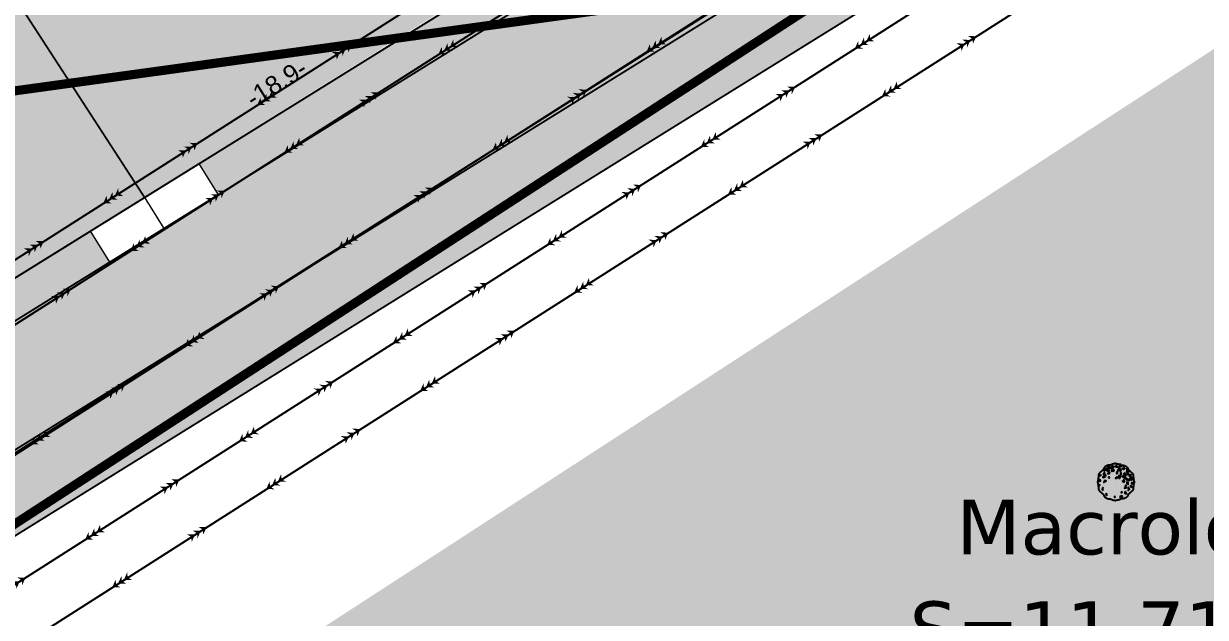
# Model space of a CAD drawing. Header units: metres. Extents: x 394605 to 1395358, y 4171135 to 6406139.
# Drawn here: x 1394157.5 to 1394222.2, y 4172464 to 4172496.5 of the extents above; entities that cross this region are included whole.
import ezdxf
from ezdxf.enums import TextEntityAlignment as Align

# ---------------------------------------------------------------- set-up
doc = ezdxf.new("R2010")
doc.units = ezdxf.units.M
doc.header["$LTSCALE"] = 2
doc.layers.add('C-Lot', color=7, linetype='Continuous', true_color=0xeaddbe, transparency=0.5)
for name, color, linetype in [('C-Veg', 72, 'Continuous'), ('C-Voie', 252, 'Continuous'), ('P-Cotation', 1, 'Continuous'), ('P-Lot', 250, 'Continuous'), ('P-surfaces', 19, 'Continuous'), ('T-EDF', 20, 'Continuous'), ('T-PLU', 5, 'Continuous'), ('T-SECTION AW', 2, 'Continuous'), ('T-VEGETATION', 108, 'Continuous')]:
    doc.layers.add(name, color=color, linetype=linetype)
doc.layers.add('P-Voie', color=250, linetype='Continuous', lineweight=9)
doc.styles.add('Arial 1.0', font='arial.ttf', dxfattribs={"width": 0.99, "height": 0.2})
doc.styles.add('Verdana 1.0', font='verdana.ttf', dxfattribs={"width": 0.99, "height": 0.2})

# ---------------------------------------------------------------- blocks, each defined once
blk = doc.blocks.new('GeoEdfTT')
for points in [[(-1.125, 0), (-0.375, 0.5), (-0.375, -0.5), (-0.625, 0)], [(-0.375, 0), (0.375, 0.5), (0.375, -0.5), (0.125, 0)], [(0.375, 0), (1.125, 0.5), (1.125, -0.5), (0.875, 0)]]:
    blk.add_solid(points)
blk = doc.blocks.new('v025')
blk.add_line((0, 0), (0, 0))
at = {"color": 0, "linetype": 'Continuous'}
blk.add_line((0.666, -0.338), (0.7, -0.408), dxfattribs=at)
at = {"color": 0, "linetype": 'Continuous', "flags": 128}
for points in [[(-0.002, 1.01), (-0.019, 1.009), (-0.038, 1.006), (-0.058, 1.003), (-0.08, 1), (-0.102, 0.996), (-0.124, 0.991), (-0.144, 0.987), (-0.163, 0.982), (-0.179, 0.978), (-0.19, 0.974), (-0.204, 0.968), (-0.218, 0.962), (-0.233, 0.955), (-0.248, 0.947), (-0.263, 0.94), (-0.278, 0.934), (-0.291, 0.928), (-0.303, 0.925), (-0.316, 0.922), (-0.331, 0.92), (-0.348, 0.919), (-0.366, 0.917), (-0.385, 0.916), (-0.403, 0.915), (-0.42, 0.914), (-0.435, 0.911), (-0.448, 0.909), (-0.461, 0.905), (-0.475, 0.9), (-0.491, 0.894), (-0.507, 0.887), (-0.523, 0.88), (-0.539, 0.873), (-0.554, 0.865), (-0.567, 0.857), (-0.578, 0.85), (-0.585, 0.844), (-0.593, 0.836), (-0.601, 0.827), (-0.61, 0.818), (-0.618, 0.807), (-0.626, 0.797), (-0.633, 0.787), (-0.64, 0.778), (-0.645, 0.77), (-0.648, 0.763), (-0.652, 0.756), (-0.655, 0.747), (-0.658, 0.737), (-0.662, 0.728), (-0.665, 0.718), (-0.669, 0.71), (-0.672, 0.702), (-0.676, 0.695), (-0.685, 0.684), (-0.696, 0.671), (-0.709, 0.658), (-0.723, 0.644), (-0.738, 0.63), (-0.752, 0.617), (-0.766, 0.605), (-0.779, 0.593), (-0.79, 0.583), (-0.797, 0.577), (-0.806, 0.57), (-0.816, 0.562), (-0.827, 0.554), (-0.837, 0.545), (-0.848, 0.537), (-0.857, 0.529), (-0.866, 0.521), (-0.873, 0.514), (-0.88, 0.506), (-0.888, 0.495), (-0.897, 0.484), (-0.906, 0.472), (-0.914, 0.459), (-0.923, 0.447), (-0.93, 0.434), (-0.936, 0.423), (-0.94, 0.413), (-0.943, 0.402), (-0.946, 0.389), (-0.948, 0.375), (-0.95, 0.36), (-0.952, 0.344), (-0.953, 0.329), (-0.954, 0.315), (-0.955, 0.302), (-0.956, 0.29), (-0.957, 0.279), (-0.958, 0.267), (-0.959, 0.253), (-0.96, 0.239), (-0.961, 0.224), (-0.962, 0.21), (-0.963, 0.196), (-0.965, 0.184), (-0.966, 0.173), (-0.968, 0.164), (-0.97, 0.153), (-0.972, 0.141), (-0.975, 0.129), (-0.978, 0.116), (-0.981, 0.104), (-0.983, 0.092), (-0.985, 0.081), (-0.987, 0.072), (-0.988, 0.065), (-0.99, 0.056), (-0.993, 0.047), (-0.995, 0.037), (-0.997, 0.027), (-0.998, 0.018), (-0.998, 0.01), (-0.996, 0.004), (-0.992, 0), (-0.996, -0.004), (-0.998, -0.01), (-0.998, -0.018), (-0.997, -0.027), (-0.995, -0.037), (-0.993, -0.046), (-0.99, -0.056), (-0.988, -0.064), (-0.987, -0.071), (-0.985, -0.08), (-0.983, -0.091), (-0.981, -0.103), (-0.978, -0.115), (-0.975, -0.128), (-0.972, -0.14), (-0.97, -0.152), (-0.968, -0.163), (-0.966, -0.172), (-0.965, -0.183), (-0.963, -0.196), (-0.962, -0.209), (-0.961, -0.224), (-0.96, -0.238), (-0.959, -0.253), (-0.958, -0.266), (-0.957, -0.279), (-0.956, -0.29), (-0.955, -0.301), (-0.954, -0.314), (-0.953, -0.329), (-0.952, -0.344), (-0.95, -0.359), (-0.948, -0.375), (-0.946, -0.389), (-0.943, -0.402), (-0.94, -0.412), (-0.936, -0.423), (-0.93, -0.434), (-0.923, -0.446), (-0.914, -0.459), (-0.906, -0.471), (-0.897, -0.484), (-0.888, -0.495), (-0.88, -0.505), (-0.873, -0.514), (-0.866, -0.521), (-0.857, -0.528), (-0.848, -0.537), (-0.837, -0.545), (-0.827, -0.553), (-0.816, -0.561), (-0.806, -0.569), (-0.797, -0.577), (-0.79, -0.583), (-0.779, -0.593), (-0.766, -0.604), (-0.752, -0.617), (-0.738, -0.63), (-0.723, -0.643), (-0.709, -0.657), (-0.696, -0.671), (-0.685, -0.683), (-0.676, -0.695), (-0.672, -0.701), (-0.669, -0.709), (-0.665, -0.718), (-0.662, -0.727), (-0.658, -0.737), (-0.655, -0.746), (-0.652, -0.755), (-0.648, -0.763), (-0.645, -0.77), (-0.64, -0.778), (-0.633, -0.787), (-0.626, -0.797), (-0.618, -0.807), (-0.61, -0.817), (-0.601, -0.827), (-0.593, -0.836), (-0.585, -0.843), (-0.578, -0.85), (-0.567, -0.857), (-0.554, -0.865), (-0.539, -0.872), (-0.523, -0.88), (-0.507, -0.887), (-0.491, -0.894), (-0.475, -0.9), (-0.461, -0.904), (-0.448, -0.908), (-0.435, -0.911), (-0.42, -0.913), (-0.403, -0.915), (-0.385, -0.916), (-0.366, -0.917), (-0.348, -0.918), (-0.331, -0.92), (-0.316, -0.922), (-0.303, -0.924), (-0.291, -0.928), (-0.278, -0.933), (-0.263, -0.94), (-0.248, -0.947), (-0.233, -0.954), (-0.218, -0.961), (-0.204, -0.968), (-0.19, -0.973), (-0.179, -0.978), (-0.163, -0.982), (-0.144, -0.986), (-0.124, -0.991), (-0.102, -0.995), (-0.08, -0.999), (-0.058, -1.003), (-0.038, -1.006), (-0.019, -1.008), (-0.002, -1.01)], [(0.002, 1.01), (0.018, 1.009), (0.037, 1.006), (0.058, 1.003), (0.08, 1), (0.102, 0.996), (0.123, 0.991), (0.144, 0.987), (0.162, 0.982), (0.178, 0.978), (0.19, 0.974), (0.203, 0.968), (0.217, 0.962), (0.233, 0.955), (0.248, 0.947), (0.263, 0.94), (0.277, 0.934), (0.291, 0.928), (0.302, 0.925), (0.316, 0.922), (0.331, 0.92), (0.348, 0.919), (0.366, 0.917), (0.384, 0.916), (0.402, 0.915), (0.419, 0.914), (0.434, 0.911), (0.407, 0.877), (0.424, 0.851), (0.446, 0.867), (0.435, 0.912), (0.448, 0.909), (0.46, 0.905), (0.474, 0.9), (0.49, 0.894), (0.506, 0.887), (0.523, 0.88), (0.539, 0.873), (0.553, 0.865), (0.566, 0.857), (0.577, 0.85), (0.584, 0.844), (0.592, 0.836), (0.601, 0.827), (0.609, 0.818), (0.618, 0.807), (0.626, 0.797), (0.633, 0.787), (0.639, 0.778), (0.644, 0.77), (0.648, 0.763), (0.651, 0.756), (0.655, 0.747), (0.658, 0.737), (0.661, 0.728), (0.665, 0.718), (0.668, 0.71), (0.672, 0.702), (0.676, 0.695), (0.684, 0.684), (0.696, 0.671), (0.708, 0.658), (0.723, 0.644), (0.737, 0.63), (0.752, 0.617), (0.766, 0.605), (0.779, 0.593), (0.79, 0.583), (0.797, 0.577), (0.806, 0.57), (0.816, 0.562), (0.826, 0.554), (0.837, 0.545), (0.847, 0.537), (0.857, 0.529), (0.865, 0.521), (0.872, 0.514), (0.88, 0.506), (0.888, 0.495), (0.897, 0.484), (0.905, 0.472), (0.914, 0.459), (0.922, 0.447), (0.929, 0.434), (0.935, 0.423), (0.94, 0.413), (0.943, 0.402), (0.946, 0.389), (0.948, 0.375), (0.95, 0.36), (0.951, 0.344), (0.952, 0.329), (0.953, 0.315), (0.954, 0.302), (0.955, 0.29), (0.956, 0.279), (0.957, 0.267), (0.958, 0.253), (0.96, 0.239), (0.961, 0.224), (0.962, 0.21), (0.963, 0.196), (0.964, 0.184), (0.966, 0.173), (0.967, 0.164), (0.969, 0.153), (0.972, 0.141), (0.975, 0.129), (0.978, 0.116), (0.98, 0.104), (0.983, 0.092), (0.985, 0.081), (0.986, 0.072), (0.988, 0.065), (0.99, 0.056), (0.992, 0.047), (0.995, 0.037), (0.997, 0.027), (0.998, 0.018), (0.998, 0.01), (0.996, 0.004), (0.992, 0), (0.996, -0.004), (0.998, -0.01), (0.998, -0.018), (0.997, -0.027), (0.995, -0.037), (0.992, -0.046), (0.99, -0.056), (0.988, -0.064), (0.986, -0.071), (0.985, -0.08), (0.983, -0.091), (0.98, -0.103), (0.978, -0.115), (0.975, -0.128), (0.972, -0.14), (0.969, -0.152), (0.967, -0.163), (0.966, -0.172), (0.964, -0.183), (0.963, -0.196), (0.962, -0.209), (0.961, -0.224), (0.96, -0.238), (0.958, -0.253), (0.957, -0.266), (0.956, -0.279), (0.955, -0.29), (0.954, -0.301), (0.953, -0.314), (0.952, -0.329), (0.951, -0.344), (0.95, -0.359), (0.948, -0.375), (0.946, -0.389), (0.943, -0.402), (0.94, -0.412), (0.935, -0.423), (0.929, -0.434), (0.922, -0.446), (0.914, -0.459), (0.905, -0.471), (0.897, -0.484), (0.888, -0.495), (0.88, -0.505), (0.872, -0.514), (0.865, -0.521), (0.857, -0.528), (0.847, -0.537), (0.837, -0.545), (0.826, -0.553), (0.816, -0.561), (0.806, -0.569), (0.797, -0.577), (0.79, -0.583), (0.779, -0.593), (0.766, -0.604), (0.752, -0.617), (0.737, -0.63), (0.723, -0.643), (0.708, -0.657), (0.696, -0.671), (0.684, -0.683), (0.676, -0.695), (0.672, -0.701), (0.668, -0.709), (0.665, -0.718), (0.661, -0.727), (0.658, -0.737), (0.655, -0.746), (0.651, -0.755), (0.648, -0.763), (0.644, -0.77), (0.639, -0.778), (0.633, -0.787), (0.626, -0.797), (0.618, -0.807), (0.609, -0.817), (0.601, -0.827), (0.592, -0.836), (0.584, -0.843), (0.577, -0.85), (0.566, -0.857), (0.553, -0.865), (0.539, -0.872), (0.523, -0.88), (0.506, -0.887), (0.49, -0.894), (0.474, -0.9), (0.46, -0.904), (0.448, -0.908), (0.434, -0.911), (0.419, -0.913), (0.402, -0.915), (0.384, -0.916), (0.366, -0.917), (0.348, -0.918), (0.331, -0.92), (0.316, -0.922), (0.302, -0.924), (0.291, -0.928), (0.277, -0.933), (0.263, -0.94), (0.248, -0.947), (0.233, -0.954), (0.217, -0.961), (0.203, -0.968), (0.19, -0.973), (0.178, -0.978), (0.162, -0.982), (0.144, -0.986), (0.123, -0.991), (0.102, -0.995), (0.08, -0.999), (0.058, -1.003), (0.037, -1.006), (0.018, -1.008), (0.002, -1.01)], [(0.75, 0.035), (0.683, 0.097), (0.728, 0.149), (0.812, 0.124), (0.902, 0.14), (0.84, 0.07)], [(0.75, 0.257), (0.778, 0.264), (0.818, 0.309), (0.767, 0.336), (0.705, 0.282)], [(0.3, -0.776), (0.244, -0.8), (0.244, -0.844), (0.295, -0.814)]]:
    blk.add_lwpolyline(points, dxfattribs=at)
for points in [[(-0.622, 0.664), (-0.679, 0.699), (-0.679, 0.63), (-0.622, 0.585), (-0.611, 0.612)], [(-0.51, 0.675), (-0.476, 0.697), (-0.482, 0.742), (-0.532, 0.742), (-0.555, 0.697), (-0.56, 0.661)], [(-0.414, 0.597), (-0.392, 0.597), (-0.358, 0.634), (-0.425, 0.661), (-0.487, 0.624)], [(-0.442, 0.848), (-0.425, 0.74), (-0.38, 0.706), (-0.352, 0.74), (-0.347, 0.811), (-0.425, 0.855)], [(-0.155, 0.873), (-0.206, 0.863), (-0.279, 0.803), (-0.279, 0.793), (-0.229, 0.721), (-0.212, 0.758), (-0.2, 0.793), (-0.172, 0.793), (-0.15, 0.785), (-0.105, 0.811), (-0.099, 0.838)], [(-0.195, 0.606), (-0.155, 0.596), (-0.105, 0.606), (-0.099, 0.64), (-0.116, 0.658), (-0.172, 0.711), (-0.195, 0.693), (-0.234, 0.623), (-0.245, 0.596)], [(0.047, 0.824), (0.081, 0.832), (0.036, 0.929), (0.03, 0.948), (-0.02, 0.877), (-0.009, 0.832)], [(0.306, 0.651), (0.233, 0.687), (0.165, 0.721), (0.12, 0.679), (0.086, 0.616), (0.16, 0.642), (0.255, 0.579), (0.266, 0.607)], [(0.171, 0.751), (0.16, 0.777), (0.148, 0.777), (0.16, 0.848), (0.21, 0.777), (0.227, 0.768)], [(0.311, 0.867), (0.34, 0.896), (0.283, 0.912), (0.244, 0.974), (0.193, 0.896), (0.244, 0.851)], [(0.39, 0.755), (0.446, 0.772), (0.497, 0.738), (0.435, 0.693), (0.34, 0.72)], [(0.57, 0.682), (0.632, 0.672), (0.638, 0.727)], [(-0.898, 0.043), (-0.847, 0.07), (-0.881, 0.124), (-0.937, 0.124), (-0.965, 0.07)], [(-0.819, 0.396), (-0.814, 0.367), (-0.881, 0.329), (-0.87, 0.396)], [(-0.572, 0.308), (-0.555, 0.371), (-0.617, 0.38), (-0.673, 0.299), (-0.707, 0.247), (-0.662, 0.264)], [(-0.673, 0.478), (-0.673, 0.425), (-0.611, 0.451), (-0.611, 0.488)], [(-0.662, 0.02), (-0.667, -0.025), (-0.611, 0.027), (-0.538, 0.063), (-0.611, 0.086)], [(-0.369, 0.524), (-0.392, 0.512), (-0.448, 0.458), (-0.38, 0.451), (-0.33, 0.503)], [(-0.347, 0.249), (-0.375, 0.278), (-0.397, 0.24), (-0.375, 0.218)], [(0.03, 0.194), (0.064, 0.239), (0.064, 0.26), (-0.015, 0.212)], [(0.115, 0.502), (0.075, 0.572), (0.03, 0.502), (0.047, 0.44)], [(0.216, 0.187), (0.244, 0.284), (0.272, 0.329), (0.171, 0.363), (0.154, 0.284), (0.182, 0.214)], [(0.295, 0.488), (0.255, 0.496), (0.261, 0.451), (0.289, 0.406), (0.306, 0.443)], [(0.475, 0.215), (0.48, 0.18), (0.525, 0.24), (0.475, 0.322), (0.396, 0.322), (0.356, 0.304), (0.435, 0.259)], [(0.441, -0.044), (0.401, 0.01), (0.368, 0.053), (0.43, 0.112), (0.452, 0.018)], [(0.565, 0.381), (0.559, 0.416), (0.508, 0.433), (0.497, 0.505), (0.446, 0.451), (0.463, 0.372)], [(0.581, 0.124), (0.604, 0.107), (0.66, 0.156), (0.604, 0.194), (0.559, 0.185), (0.559, 0.159)], [(0.688, 0.593), (0.733, 0.63), (0.694, 0.548), (0.643, 0.515), (0.593, 0.54), (0.621, 0.593)], [(0.593, 0.451), (0.626, 0.46), (0.761, 0.416), (0.835, 0.398), (0.733, 0.372), (0.626, 0.391)], [(0.615, 0.011), (0.593, -0.013), (0.61, -0.078), (0.677, -0.134), (0.671, -0.047)], [(0.908, 0.239), (0.885, 0.185), (0.79, 0.205), (0.863, 0.257)], [(-0.949, -0.231), (-0.87, -0.169), (-0.926, -0.159)], [(-0.69, -0.364), (-0.712, -0.301), (-0.752, -0.391), (-0.718, -0.443), (-0.724, -0.416)], [(0.323, -0.601), (0.34, -0.55), (0.306, -0.532), (0.289, -0.582)], [(0.576, -0.266), (0.559, -0.196), (0.52, -0.187), (0.508, -0.222), (0.514, -0.301), (0.475, -0.346), (0.565, -0.311)], [(0.548, -0.595), (0.598, -0.655), (0.525, -0.648), (0.497, -0.622), (0.52, -0.526)], [(0.66, -0.301), (0.666, -0.338), (0.7, -0.408), (0.683, -0.47), (0.745, -0.398), (0.716, -0.328)], [(0.84, -0.214), (0.801, -0.204), (0.795, -0.249), (0.846, -0.284), (0.891, -0.266)], [(0.902, -0.027), (0.857, -0.075), (0.908, -0.106), (0.986, -0.068)], [(-0.459, -0.692), (-0.504, -0.648), (-0.549, -0.674), (-0.521, -0.737), (-0.499, -0.727)], [(-0.043, -0.809), (-0.065, -0.793), (-0.077, -0.837), (-0.037, -0.837)], [(0.362, -0.789), (0.3, -0.754), (0.295, -0.824), (0.34, -0.843), (0.362, -0.816)]]:
    blk.add_lwpolyline(points, close=True, dxfattribs=at)

msp = doc.modelspace()

# ---------------------------------------------------------------- hatches: boundary and pattern name
at = {"layer": 'C-Lot', "transparency": 33554585}
h = msp.add_hatch(color=256, dxfattribs=at)
h.dxf.hatch_style = 1
h.paths.add_polyline_path([(1394288.833, 4172583.531), (1394267.578, 4172570.17), (1394284.401, 4172542.984), (1394304.759, 4172555.552)])
h.paths.add_polyline_path([(1394307.403, 4172595.337), (1394288.833, 4172583.531), (1394304.759, 4172555.552), (1394321.606, 4172565.929), (1394323.484, 4172567.086)])
h.paths.add_polyline_path([(1394325.795, 4172607.03), (1394307.403, 4172595.337), (1394323.521, 4172567.021), (1394342.005, 4172578.552)])
h.paths.add_polyline_path([(1394344.014, 4172618.613), (1394325.795, 4172607.03), (1394342.005, 4172578.552), (1394360.352, 4172589.905)])
h.paths.add_polyline_path([(1394128.554, 4172507.432), (1394238.637, 4172577.792), (1394250.616, 4172559.322), (1394258.732, 4172546.09), (1394147.523, 4172476.713)])
at = {"layer": 'C-Veg', "true_color": 0x76a14f}
h = msp.add_hatch(color=75, dxfattribs=at)
h.dxf.hatch_style = 1
edge = h.paths.add_edge_path()
edge.add_line((1394233.782, 4172520.826), (1394137.432, 4172461.036))
edge.add_arc((1394148.504, 4172443.193), 21, 121.8216, 162.13497)
edge.add_line((1394128.517, 4172449.635), (1394120.122, 4172423.591))
edge.add_arc((1394127.737, 4172421.137), 8, 162.13497, 223.95243)
edge.add_line((1394121.977, 4172415.584), (1394123.498, 4172420.407))
edge.add_arc((1394129.487, 4172420.047), 6, 162.13497, 176.56026, ccw=False)
edge.add_line((1394123.776, 4172421.888), (1394132.324, 4172448.408))
edge.add_arc((1394148.258, 4172443.385), 16.707, 121.45244, 162.50413, ccw=False)
edge.add_line((1394139.541, 4172457.637), (1394235.994, 4172517.489))
edge.add_arc((1394244.948, 4172502.724), 17.269, 99.14857, 121.23566, ccw=False)
edge.add_arc((1394238.61, 4172519.597), 3.597, 2.80336, 83.54621)
edge.add_arc((1394245.557, 4172501.561), 22.579, 106.84442, 121.43465)
at = {"layer": 'C-Voie', "transparency": 33554610}
h = msp.add_hatch(color=51, dxfattribs=at)
h.dxf.hatch_style = 1
edge = h.paths.add_edge_path()
edge.add_line((1394107.816, 4172404.968), (1394107.579, 4172404.232))
edge.add_line((1394107.579, 4172404.232), (1394105.606, 4172404.63))
edge.add_line((1394105.606, 4172404.63), (1394105.913, 4172405.582))
edge.add_arc((1394100.202, 4172407.422), 6, 342.13497, 432.13497)
edge.add_line((1394102.042, 4172413.133), (1394102.656, 4172415.037))
edge.add_arc((1394100.202, 4172407.422), 8, -17.86503, 72.13497, ccw=False)
h.paths.add_polyline_path([(1394288.427, 4172543.124), (1394287.377, 4172544.826), (1394312.292, 4172560.188), (1394313.342, 4172558.485)])
edge = h.paths.add_edge_path()
edge.add_line((1394322.655, 4172564.227), (1394319.298, 4172562.157))
edge.add_line((1394319.298, 4172562.157), (1394318.277, 4172563.814))
edge.add_line((1394318.277, 4172563.814), (1394321.606, 4172565.929))
edge.add_arc((1394338.399, 4172538.69), 32, 91.21481, 121.65495, ccw=False)
edge.add_line((1394337.721, 4172570.683), (1394344.273, 4172570.822))
edge.add_line((1394344.273, 4172570.822), (1394344.316, 4172568.822))
edge.add_line((1394344.316, 4172568.822), (1394337.763, 4172568.683))
edge.add_arc((1394338.399, 4172538.69), 30, 91.21481, 121.65495)
edge = h.paths.add_edge_path()
edge.add_line((1394549.391, 4172654.185), (1394551.147, 4172651.255))
edge.add_arc((1394540.408, 4172653.638), 11, 302.67117, 347.49045, ccw=False)
edge.add_line((1394546.346, 4172644.378), (1394455.28, 4172585.979))
edge.add_arc((1394449.342, 4172595.239), 11, 253.87115, 302.67117, ccw=False)
edge.add_line((1394446.286, 4172584.672), (1394424.979, 4172590.833))
edge.add_arc((1394414.979, 4172556.25), 36, 73.87115, 123.81842)
edge.add_line((1394394.942, 4172586.159), (1394374.731, 4172572.62))
edge.add_arc((1394363.6, 4172589.236), 20, 271.21481, 303.81842, ccw=False)
edge.add_line((1394364.024, 4172569.24), (1394351.314, 4172568.971))
edge.add_line((1394351.314, 4172568.971), (1394351.272, 4172570.97))
edge.add_line((1394351.272, 4172570.97), (1394363.981, 4172571.24))
edge.add_arc((1394363.6, 4172589.236), 18, 271.21481, 303.30459)
edge.add_line((1394373.483, 4172574.192), (1394395.344, 4172588.785))
edge.add_arc((1394414.979, 4172556.25), 38, 73.87122, 121.11091, ccw=False)
edge.add_line((1394425.535, 4172592.755), (1394446.841, 4172586.593))
edge.add_arc((1394449.342, 4172595.239), 9, 253.87115, 302.67117)
edge.add_line((1394454.2, 4172587.663), (1394545.266, 4172646.062))
edge.add_arc((1394540.408, 4172653.638), 9, 302.67117, 363.48831)
edge = h.paths.add_edge_path()
edge.add_arc((1394090.834, 4172434.082), 7.5, 211.24718, 252.13497)
edge.add_line((1394088.533, 4172426.943), (1394104.803, 4172421.699))
edge.add_arc((1394106.644, 4172427.41), 6, 252.13497, 340.99514)
edge.add_line((1394112.317, 4172425.456), (1394119.841, 4172448.796))
edge.add_line((1394119.841, 4172448.796), (1394121.745, 4172448.182))
edge.add_line((1394121.745, 4172448.182), (1394114.412, 4172425.431))
edge.add_arc((1394106.798, 4172427.886), 8, 252.13497, 342.13497, ccw=False)
edge.add_line((1394104.343, 4172420.271), (1394088.073, 4172425.516))
edge.add_arc((1394090.834, 4172434.082), 9, 211.24718, 252.13497, ccw=False)
edge.add_line((1394083.139, 4172429.413), (1394076.328, 4172440.639))
edge.add_arc((1394068.634, 4172435.97), 9, 31.24718, 41.06937)
edge.add_line((1394075.419, 4172441.883), (1394065.877, 4172452.833))
edge.add_arc((1394072.662, 4172458.746), 9, 211.24718, 221.06937, ccw=False)
edge.add_line((1394064.967, 4172454.078), (1394062.455, 4172458.219))
edge.add_arc((1394070.149, 4172462.887), 9, 161.85355, 211.24718, ccw=False)
edge.add_line((1394061.597, 4172465.69), (1394062.517, 4172466.292))
edge.add_line((1394062.517, 4172466.292), (1394063.074, 4172465.375))
edge.add_arc((1394070.149, 4172462.887), 7.5, 160.6281, 211.24718)
edge.add_line((1394063.737, 4172458.997), (1394066.25, 4172454.856))
edge.add_arc((1394072.662, 4172458.746), 7.5, 211.24718, 221.06937)
edge.add_line((1394067.007, 4172453.819), (1394076.55, 4172442.868))
edge.add_arc((1394072.882, 4172439.075), 5.277, 26.34977, 45.96679, ccw=False)
edge.add_line((1394077.611, 4172441.417), (1394081.175, 4172435.544))
edge.add_line((1394081.175, 4172435.544), (1394084.422, 4172430.191))
h.paths.add_polyline_path([(1394034.73, 4172404.958), (1394033.938, 4172406.233), (1394056.273, 4172420.091), (1394057.064, 4172418.816)])
h.paths.add_polyline_path([(1394027.991, 4172402.542), (1394028.779, 4172401.272), (1394005.765, 4172386.985), (1394004.997, 4172388.224)])
edge = h.paths.add_edge_path()
edge.add_line((1394248.575, 4172529.854), (1394248.51, 4172531.858))
edge.add_line((1394248.51, 4172531.858), (1394261.581, 4172531.329))
edge.add_arc((1394262.067, 4172543.319), 12, 267.68135, 297.94354)
edge.add_line((1394267.69, 4172532.718), (1394272.896, 4172535.899))
edge.add_line((1394272.896, 4172535.899), (1394284.401, 4172542.984))
edge.add_line((1394284.401, 4172542.984), (1394285.447, 4172541.287))
edge.add_line((1394285.447, 4172541.287), (1394269.414, 4172531.402))
edge.add_arc((1394262.067, 4172543.319), 14, 267.68135, 301.65495, ccw=False)
edge.add_line((1394261.5, 4172529.331), (1394248.575, 4172529.854))
edge = h.paths.add_edge_path()
edge.add_arc((1394245.03, 4172502.044), 29.938, 89.9316, 118.58972, ccw=False)
edge.add_line((1394245.066, 4172531.982), (1394245.15, 4172529.981))
edge.add_arc((1394244.794, 4172503.309), 26.674, 89.23545, 119.19741)
edge.add_line((1394231.782, 4172526.594), (1394230.704, 4172528.331))
h.paths.add_polyline_path([(1394168.129, 4172487.147), (1394167.051, 4172488.884), (1394193.111, 4172505.003), (1394194.165, 4172503.304)])
h.paths.add_polyline_path([(1394414.73, 4172592.163), (1394414.336, 4172592.245), (1394414.359, 4172592.173)], flags=17)
edge = h.paths.add_edge_path()
edge.add_line((1394122.806, 4172451.475), (1394120.894, 4172452.135))
edge.add_arc((1394148.189, 4172443.255), 28.703, 125.44068, 161.97774, ccw=False)
edge.add_line((1394131.545, 4172466.64), (1394147.586, 4172476.753))
edge.add_line((1394147.586, 4172476.753), (1394161.127, 4172485.155))
edge.add_line((1394161.127, 4172485.155), (1394162.181, 4172483.456))
edge.add_line((1394162.181, 4172483.456), (1394134.268, 4172466.134))
edge.add_arc((1394148.504, 4172443.193), 27, 121.8216, 162.13497)
h.paths.add_polyline_path([(1394224.756, 4172524.64), (1394225.811, 4172522.941), (1394200.113, 4172506.994), (1394199.059, 4172508.694)])
edge = h.paths.add_edge_path(flags=17)
edge.add_line((1394063.012, 4172422.507), (1394062.221, 4172423.782))
edge.add_line((1394062.221, 4172423.782), (1394068.483, 4172427.668))
edge.add_arc((1394065.056, 4172433.191), 6.5, 301.82048, 351.53205)
edge.add_line((1394071.485, 4172432.234), (1394073.056, 4172433.209))
edge.add_arc((1394065.056, 4172433.191), 8, -58.17952, 0.12874, ccw=False)
edge.add_line((1394069.274, 4172426.394), (1394063.012, 4172422.507))
h.paths.add_polyline_path([(1394456.939, 4172456.874), (1394496.31, 4172413.486), (1394495.569, 4172412.071), (1394455.831, 4172455.864)])
edge = h.paths.add_edge_path()
edge.add_line((1394435.44, 4172581.562), (1394435.024, 4172580.121))
edge.add_arc((1394433.218, 4172573.877), 6.5, 73.87115, 163.87115)
edge.add_line((1394426.974, 4172575.683), (1394417.392, 4172542.548))
edge.add_arc((1394426.518, 4172539.909), 9.5, 163.87115, 215.19209)
edge.add_line((1394418.754, 4172534.434), (1394442.265, 4172501.095))
edge.add_arc((1394427.555, 4172490.722), 18, 0.3209, 35.19209, ccw=False)
edge.add_line((1394445.555, 4172490.822), (1394445.655, 4172472.886))
edge.add_arc((1394455.155, 4172472.939), 9.5, 180.3209, 222.33352)
edge.add_line((1394448.133, 4172466.542), (1394453.236, 4172460.94))
edge.add_line((1394453.236, 4172460.94), (1394452.127, 4172459.93))
edge.add_line((1394452.127, 4172459.93), (1394447.024, 4172465.531))
edge.add_arc((1394455.155, 4172472.939), 11, 180.3209, 222.33352, ccw=False)
edge.add_line((1394444.155, 4172472.878), (1394444.055, 4172490.814))
edge.add_arc((1394427.555, 4172490.722), 16.5, 0.3209, 35.19209)
edge.add_line((1394441.039, 4172500.231), (1394417.528, 4172533.57))
edge.add_arc((1394426.518, 4172539.909), 11, 163.87115, 215.19209, ccw=False)
edge.add_line((1394415.951, 4172542.965), (1394425.533, 4172576.1))
edge.add_arc((1394433.218, 4172573.877), 8, 73.87115, 163.87115, ccw=False)
h.paths.add_polyline_path([(1394428.838, 4172520.135), (1394427.611, 4172519.272), (1394423.574, 4172524.99), (1394424.8, 4172525.854)], flags=16)
h = msp.add_hatch(color=256, dxfattribs=at)
h.dxf.hatch_style = 1
edge = h.paths.add_edge_path()
edge.add_line((1394107.579, 4172404.232), (1394107.816, 4172404.968))
edge.add_arc((1394100.202, 4172407.422), 8, 342.13497, 432.13497)
edge.add_line((1394102.656, 4172415.037), (1394104.343, 4172420.271))
edge.add_arc((1394106.798, 4172427.886), 8, 252.13497, 342.13497)
edge.add_line((1394114.412, 4172425.431), (1394122.806, 4172451.475))
edge.add_arc((1394148.504, 4172443.193), 27, 121.8216, 162.13497, ccw=False)
edge.add_line((1394134.268, 4172466.134), (1394230.618, 4172525.924))
edge.add_arc((1394244.855, 4172502.982), 27, 87.68135, 121.8216, ccw=False)
edge.add_line((1394245.947, 4172529.96), (1394261.5, 4172529.331))
edge.add_arc((1394262.067, 4172543.319), 14, 267.68135, 301.65495)
edge.add_line((1394269.414, 4172531.402), (1394321.568, 4172563.522))
edge.add_line((1394321.568, 4172563.522), (1394322.655, 4172564.227))
edge.add_arc((1394338.399, 4172538.69), 30, 91.21481, 121.65495, ccw=False)
edge.add_line((1394337.763, 4172568.683), (1394364.024, 4172569.24))
edge.add_arc((1394363.6, 4172589.236), 20, 271.21481, 303.81842)
edge.add_line((1394374.731, 4172572.62), (1394393.281, 4172585.046))
edge.add_arc((1394414.962, 4172555.994), 36.251, 73.9589, 126.73392, ccw=False)
edge.add_line((1394424.979, 4172590.833), (1394446.286, 4172584.672))
edge.add_arc((1394449.342, 4172595.239), 11, 253.87115, 302.67117)
edge.add_line((1394455.28, 4172585.979), (1394546.346, 4172644.378))
edge.add_arc((1394540.408, 4172653.638), 11, 302.67117, 348.60197)
edge.add_line((1394551.191, 4172651.464), (1394557.94, 4172640.992))
edge.add_arc((1394555.73, 4172630.217), 11, 78.41039, 122.67828)
edge.add_line((1394549.791, 4172639.476), (1394458.519, 4172580.929))
edge.add_line((1394458.519, 4172580.929), (1394458.651, 4172581.146))
edge.add_arc((1394449.302, 4172594.658), 16.431, 253.4419, 304.68086, ccw=False)
edge.add_line((1394444.619, 4172578.908), (1394421.561, 4172585.519))
edge.add_arc((1394414.972, 4172555.912), 30.331, 77.45344, 127.23326)
edge.add_line((1394396.62, 4172580.061), (1394378.07, 4172567.635))
edge.add_arc((1394363.6, 4172589.236), 26, 271.21481, 303.81842, ccw=False)
edge.add_line((1394364.151, 4172563.242), (1394338.435, 4172562.696))
edge.add_arc((1394338.986, 4172536.702), 26, 91.21481, 121.65495)
edge.add_line((1394325.341, 4172558.834), (1394272.563, 4172526.295))
edge.add_arc((1394262.067, 4172543.319), 20, 267.68135, 301.65495, ccw=False)
edge.add_line((1394261.258, 4172523.336), (1394245.704, 4172523.965))
edge.add_arc((1394244.855, 4172502.982), 21, 87.68135, 121.8216)
edge.add_line((1394233.782, 4172520.826), (1394137.432, 4172461.036))
edge.add_arc((1394148.504, 4172443.193), 21, 121.8216, 162.13497)
edge.add_line((1394128.517, 4172449.635), (1394120.122, 4172423.591))
edge.add_arc((1394127.737, 4172421.137), 8, 162.13497, 252.13497)
edge.add_line((1394125.283, 4172413.522), (1394123.595, 4172408.287))
edge.add_arc((1394121.141, 4172400.673), 8, 72.13497, 162.13497)
edge.add_line((1394113.527, 4172403.127), (1394107.579, 4172404.232))
at = {"layer": 'T-VEGETATION'}
h = msp.add_hatch(dxfattribs=at)
h.set_pattern_fill('AR-CONC', color=84, scale=0.025)
h.set_pattern_definition([(50, (0, 0), (4.554616725, -0.3984771385), [0.47625, -5.23875]), (355, (0, 0), (-0.8810706494, 4.776416072), [0.381, -4.191]), (100.451, (0.3796, -0.033), (3.6735625416, 4.3779171955), [0.40475, -4.45225]), (46.1842, (0, 1.27), (6.776976022, -1.051058198), [0.714375, -7.858125]), (96.6356, (0.565, 1.1824), (5.935105862, 6.185638897), [0.607125, -6.678375]), (351.184, (0, 1.27), (5.935115145, 6.185627947), [0.5715, -6.2865]), (21, (0.635, 0.9525), (3.790371996, -2.556637963), [0.47625, -5.23875]), (326, (0.635, 0.9525), (1.5450507087, 4.604699153), [0.381, -4.191]), (71.4514, (0.951, 0.7394), (5.3354122693, 2.048071443), [0.40475, -4.45225]), (37.5, (0, 0), (0.07721508126, 2.1138759718), [0, -4.1402, 0, -4.2545, 0, -4.206875]), (7.5, (0, 0), (1.6704915628, 2.5045143705), [0, -2.4257, 0, -4.04495, 0, -1.603375]), (327.5, (-1.416, 0), (3.3897648792, -0.1432185998), [0, -1.5875, 0, -4.953, 0, -6.57225]), (317.5, (-2.051, 0), (3.7032295347, 0.6356622758), [0, -2.06375, 0, -3.2893, 0, -4.66725])])
h.paths.add_polyline_path([(1393927.84, 4172307.918), (1393958.527, 4172323.627), (1394358.196, 4172583.126), (1394368.739, 4172566.92), (1394404.239, 4172594.106), (1394421.217, 4172593.554), (1394446.938, 4172609.027), (1394462.155, 4172571.89), (1394427.756, 4172533.31), (1394398.16, 4172507.898), (1394347.588, 4172478.822), (1394332.784, 4172523.595), (1394296.479, 4172507.081), (1394285.958, 4172483.929), (1394295.024, 4172433.323), (1394419.634, 4172480.669), (1394450.579, 4172447.3), (1394434.639, 4172428.681), (1394439.126, 4172400.637), (1394299.836, 4172369.098), (1393930.719, 4172300.034)])

# ---------------------------------------------------------------- linework, layer by layer
at = {"layer": 'P-Lot', "color": 1, "const_width": 0.1, "flags": 128}
for points in [[(1394147.65, 4172476.792), (1394128.405, 4172507.672), (1394238.637, 4172577.792), (1394250.654, 4172559.258), (1394258.744, 4172546.098), (1394234.314, 4172530.571), (1394147.65, 4172476.793)], [(1394164.1, 4172487.001), (1394144.178, 4172517.706)]]:
    msp.add_lwpolyline(points, dxfattribs=at)
msp.add_lwpolyline([(1394267.575, 4172519.96, -0.068122), (1394261.096, 4172519.339), (1394245.542, 4172519.969, 0.145455), (1394235.891, 4172517.427), (1394139.541, 4172457.637, 0.177737), (1394132.324, 4172448.408), (1394123.776, 4172421.888, 0.414214), (1394127.646, 4172414.336), (1394156.535, 4172405.091), (1394228.098, 4172418.278), (1394266.568, 4172425.383), (1394285.511, 4172429.124)], format="xyb", close=True, dxfattribs=at)
at = {"layer": 'P-Voie', "ltscale": 0.5, "transparency": 33554687, "const_width": 0.1, "flags": 128}
msp.add_lwpolyline([(1394545.121, 4172666.546), (1394549.621, 4172659.648, -0.416519), (1394546.346, 4172644.378), (1394455.28, 4172585.979, -0.216208), (1394446.286, 4172584.672), (1394424.979, 4172590.833, 0.221453), (1394394.942, 4172586.159), (1394374.731, 4172572.62, -0.143228), (1394364.024, 4172569.24), (1394337.763, 4172568.683, 0.133607), (1394322.655, 4172564.227), (1394302.336, 4172551.7), (1394282.48, 4172539.458), (1394269.414, 4172531.402, -0.149333), (1394261.5, 4172529.331), (1394245.947, 4172529.96, 0.150077), (1394230.618, 4172525.924), (1394134.268, 4172466.134, 0.177737)], format="xyb", dxfattribs=at)
at = {"layer": 'P-Voie', "flags": 128}
msp.add_lwpolyline([(1394088.533, 4172426.943), (1394104.803, 4172421.699, 0.414214), (1394112.355, 4172425.569), (1394120.903, 4172452.089, -0.177737), (1394133.213, 4172467.834), (1394229.564, 4172527.624, -0.150077), (1394246.028, 4172531.959), (1394261.581, 4172531.329, 0.149333), (1394268.364, 4172533.104), (1394281.431, 4172541.16), (1394301.287, 4172553.402), (1394321.606, 4172565.929, -0.133607), (1394337.721, 4172570.683), (1394363.981, 4172571.24, 0.143228), (1394373.618, 4172574.281), (1394393.829, 4172587.821, -0.221453), (1394425.535, 4172592.755), (1394446.841, 4172586.593, 0.216208), (1394454.2, 4172587.663), (1394545.266, 4172646.062, 0.271774), (1394549.391, 4172654.185)], format="xyb", dxfattribs=at)
at = {"layer": 'P-Voie', "const_width": 0.1, "flags": 128}
for points in [[(1394137.432, 4172461.036), (1394233.782, 4172520.826, -0.150077), (1394245.704, 4172523.965), (1394261.258, 4172523.336, 0.149333), (1394272.563, 4172526.295), (1394285.629, 4172534.351), (1394305.485, 4172546.592), (1394325.804, 4172559.119, -0.133607), (1394337.891, 4172562.685), (1394364.151, 4172563.242, 0.143228), (1394378.07, 4172567.635), (1394398.282, 4172581.175, -0.114621), (1394410.978, 4172585.982, -0.541783), (1394419.73, 4172575.832), (1394410.667, 4172544.493, 0.227749), (1394413.034, 4172530.4), (1394436.545, 4172497.061)], [(1394125.283, 4172413.522, -0.414214), (1394120.122, 4172423.591), (1394128.517, 4172449.635, -0.177737), (1394137.432, 4172461.036), (1394233.782, 4172520.826, -0.150077), (1394245.704, 4172523.965), (1394251.918, 4172523.714, -0.346827), (1394259.443, 4172517.27), (1394279.553, 4172415.423)]]:
    msp.add_lwpolyline(points, format="xyb", dxfattribs=at)
at = {"layer": 'P-Voie', "flags": 128}
for points in [[(1394167.051, 4172488.884), (1394168.129, 4172487.147)], [(1394164.077, 4172487.039), (1394165.155, 4172485.302)], [(1394161.103, 4172485.193), (1394162.181, 4172483.456)]]:
    msp.add_lwpolyline(points, dxfattribs=at)
at = {"layer": 'T-EDF', "flags": 128}
for points in [[(1393894.107, 4172317.148), (1393903.026, 4172322.232), (1393906.915, 4172324.154), (1394252.997, 4172544.815), (1394549.838, 4172727.284)], [(1393895.592, 4172314.542), (1393904.434, 4172319.582), (1393908.39, 4172321.536), (1394254.589, 4172542.273), (1394551.409, 4172724.728)], [(1393898.563, 4172309.329), (1393907.251, 4172314.281), (1393911.341, 4172316.302), (1394257.773, 4172537.187), (1394554.551, 4172719.617)], [(1393901.535, 4172304.116), (1393910.068, 4172308.981), (1393914.291, 4172311.067), (1394260.958, 4172532.101), (1394557.693, 4172714.505)], [(1393903.02, 4172301.51), (1393911.477, 4172306.33), (1393915.766, 4172308.45), (1394262.55, 4172529.558), (1394559.264, 4172711.949)]]:
    msp.add_lwpolyline(points, dxfattribs=at)
at = {"layer": 'T-PLU', "const_width": 0.5, "flags": 128}
msp.add_lwpolyline([(1393969.55, 4172565.188), (1394010.641, 4172501.342), (1394116.37, 4172569.786), (1394135.09, 4172543.08), (1393992.779, 4172451.85), (1393992.779, 4172451.85), (1393966.249, 4172434.902), (1393976.761, 4172418.278), (1394076.018, 4172481.682), (1394203.342, 4172499.228), (1394100.864, 4172432.671), (1394129.343, 4172390.066)], dxfattribs=at)
at = {"layer": 'T-SECTION AW', "color": 45, "flags": 128}
msp.add_lwpolyline([(1394262.66, 4172539.92), (1394259.03, 4172537.69), (1393995.101, 4172370.364), (1393552.48, 4172087.77), (1392865.73, 4171648.81), (1392819.67, 4171619.5)], dxfattribs=at)

# ---------------------------------------------------------------- block references
at = {"layer": 'T-EDF', "xscale": 0.5, "yscale": 0.5, "zscale": 0.5}
for p, rotation in [((1394174.961, 4172495.06), 212.5215331636704), ((1394180.665, 4172495.138), 32.52153316371145), ((1394192.071, 4172495.295), 32.52153316372122), ((1394203.477, 4172495.452), 32.52153316373101), ((1394209.181, 4172495.53), 212.5215331637719), ((1394170.745, 4172492.372), 32.52153316367041), ((1394176.449, 4172492.45), 212.5215331637114), ((1394187.855, 4172492.607), 212.5215331637212), ((1394199.261, 4172492.764), 212.521533163731), ((1394204.965, 4172492.842), 32.52153316377196), ((1394172.233, 4172489.762), 32.52153316371145), ((1394183.639, 4172489.919), 32.52153316372122), ((1394195.045, 4172490.076), 32.52153316373101), ((1394200.749, 4172490.154), 212.5215331637719), ((1394166.529, 4172489.684), 212.5215331636704), ((1394179.423, 4172487.231), 212.5215331637212), ((1394190.83, 4172487.388), 212.521533163731), ((1394196.533, 4172487.466), 32.52153316377196), ((1394162.314, 4172486.996), 32.52153316367041), ((1394168.017, 4172487.074), 212.5215331637114), ((1394186.614, 4172484.7), 32.52153316373101), ((1394192.317, 4172484.778), 212.5215331637719), ((1394158.098, 4172484.307), 212.5215331636704), ((1394163.801, 4172484.386), 32.52153316371145), ((1394175.207, 4172484.543), 32.52153316372122), ((1394182.398, 4172482.012), 212.521533163731), ((1394188.101, 4172482.09), 32.52153316377196), ((1394159.585, 4172481.698), 212.5215331637114), ((1394170.991, 4172481.855), 212.5215331637212), ((1394183.885, 4172479.402), 212.5215331637719), ((1394166.775, 4172479.167), 32.52153316372122), ((1394178.182, 4172479.324), 32.52153316373101), ((1394162.559, 4172476.479), 212.5215331637212), ((1394173.966, 4172476.635), 212.521533163731), ((1394179.669, 4172476.714), 32.52153316377196), ((1394158.343, 4172473.79), 32.52153316372122), ((1394169.75, 4172473.947), 32.52153316373101), ((1394175.453, 4172474.026), 212.5215331637719), ((1394165.534, 4172471.259), 212.521533163731), ((1394171.237, 4172471.338), 32.52153316377196), ((1394161.318, 4172468.571), 32.52153316373101), ((1394167.021, 4172468.65), 212.5215331637719), ((1394157.102, 4172465.883), 212.521533163731), ((1394162.805, 4172465.962), 32.52153316377196)]:
    msp.add_blockref('GeoEdfTT', p, dxfattribs=dict(at, rotation=rotation))
at = {"layer": 'T-VEGETATION'}
msp.add_blockref('v025', (1394217.3, 4172471.422), dxfattribs=at)

# ---------------------------------------------------------------- texts
at = {"layer": 'P-Cotation', "style": 'Arial 1.0', "width": 0.99}
msp.add_text('-18.9-', height=1, rotation=31.85405, dxfattribs=at).set_placement((1394171.58, 4172492.845), align=Align.CENTER)
at = {"layer": 'P-surfaces', "style": 'Verdana 1.0', "width": 0.99}
for s, p in [('Macrolot 3', (1394219.326, 4172468.959)), ('S=11 715 m²', (1394219.575, 4172463.381))]:
    msp.add_text(s, height=3, dxfattribs=at).set_placement(p, align=Align.MIDDLE_CENTER)

doc.saveas('drawing.dxf')
